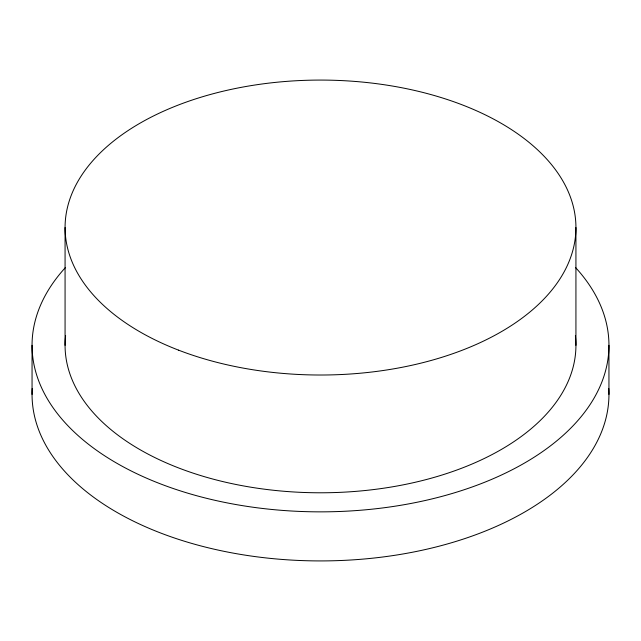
<?xml version="1.0" encoding="UTF-8"?>
<svg xmlns="http://www.w3.org/2000/svg" width="641" height="641" viewBox="0 0 641 641"><rect width="100%" height="100%" fill="white"/><g stroke="black" fill="none" stroke-linecap="round" stroke-linejoin="round"><path stroke-width="0.96" d="M608.95 345.315L608.95 394.391M575.93 227.547L575.93 345.315M65.07 227.547L65.07 345.315M32.05 345.315L32.05 394.391M575.522 267.505A288.45 166.532 0 0 1 320.5 511.855A288.45 166.532 0 0 1 65.478 267.505M575.386 335.676A255.43 147.47 0 0 1 320.5 492.785A255.43 147.47 0 0 1 65.614 335.676M608.766 388.446A288.45 166.532 0 0 1 320.5 560.923A288.45 166.532 0 0 1 32.234 388.446M178.591 350.162A255.43 147.47 0 0 0 575.386 237.194A255.43 147.47 0 0 0 207.524 95.285A255.43 147.47 0 0 0 178.591 350.162"/></g></svg>
